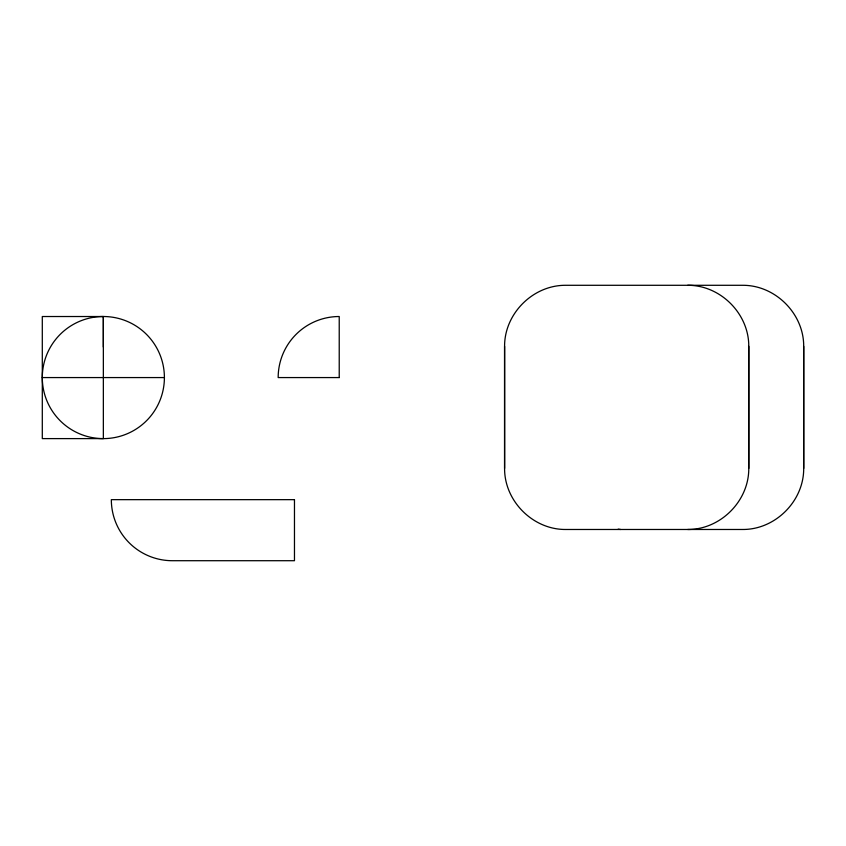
<?xml version="1.0" encoding="UTF-8"?>
<svg xmlns="http://www.w3.org/2000/svg" width="846" height="846" viewBox="0 0 846 846"><rect width="100%" height="100%" fill="white"/><g stroke="black" fill="none" stroke-linecap="round" stroke-linejoin="round"><path stroke-width="1.27" d="M103.349 347.04L103.349 316.52L42.3 316.52L42.3 438.609L103.349 438.609L103.349 316.52M504.586 468.43L504.586 346.342C504.385 313.665 532.959 285.091 565.636 285.292L742.651 285.292C775.327 285.091 803.901 313.665 803.7 346.342L803.7 468.43C803.901 501.107 775.327 529.691 742.651 529.48L565.636 529.48C532.959 529.691 504.385 501.107 504.586 468.43L504.586 346.342M687.724 529.48C720.401 529.691 748.974 501.107 748.773 468.43L748.773 346.342C748.974 313.665 720.401 285.091 687.724 285.292M803.7 468.43L803.7 346.342M42.3 377.57L164.399 377.57A61.049 61.049 0 0 0 72.819 324.695A61.049 61.049 0 0 0 72.819 430.434A61.049 61.049 0 0 0 164.399 377.57M618.13 529.162L620.562 529.48M748.773 346.342L748.773 468.43M339.225 377.57L278.175 377.57A61.049 61.049 0 0 1 339.225 316.52L339.225 377.57M294.471 499.658L111.334 499.658A61.049 61.049 0 0 0 172.383 560.708L294.471 560.708L294.471 499.658"/></g></svg>
